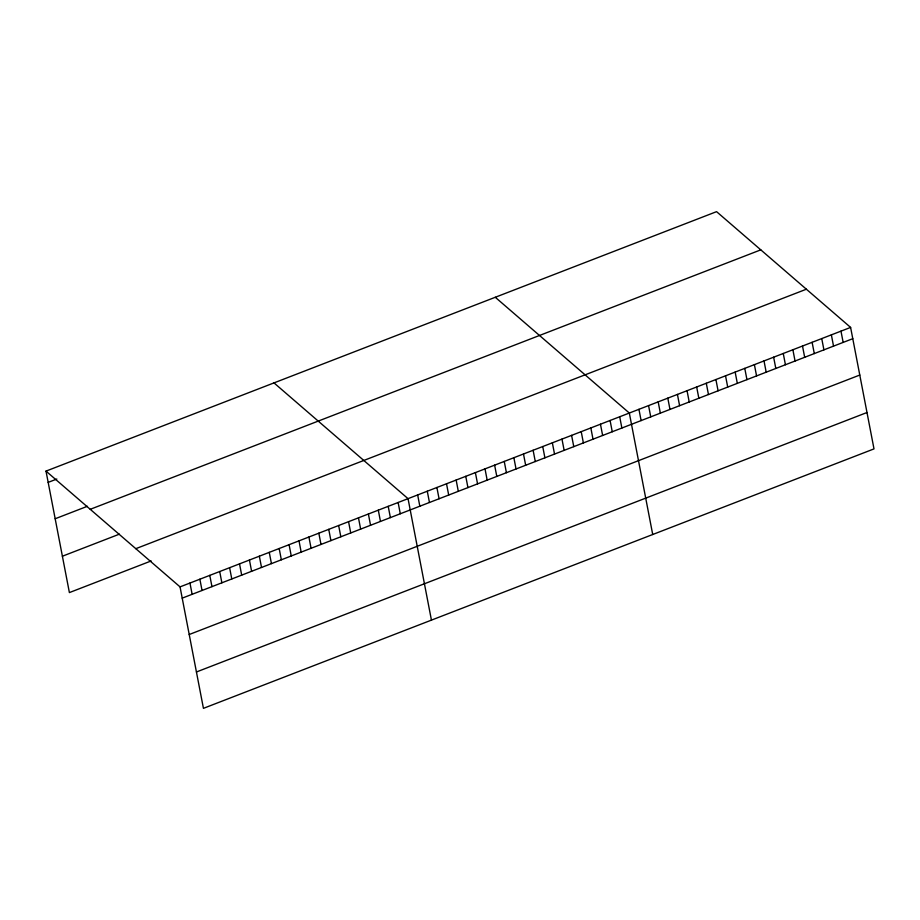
<?xml version="1.0" encoding="UTF-8"?>
<svg xmlns="http://www.w3.org/2000/svg" width="920" height="920" viewBox="0 0 920 920"><rect width="100%" height="100%" fill="white"/><g stroke="black" fill="none" stroke-linecap="round" stroke-linejoin="round"><path stroke-width="1.38" d="M46 471.109L716.565 211.657L850.609 327.416L874 448.891L203.435 708.342L180.044 586.879L46 471.109L69.391 592.583L151.167 560.947M48.173 482.379L56.844 479.032M55.177 518.753L87.388 506.287M90.24 509.312L760.794 249.849M62.387 556.221L119.381 534.163M135.815 548.676L806.369 289.214M180.044 586.879L850.609 327.416M182.217 598.149L852.782 338.686M189.221 634.512L859.786 375.049M196.431 671.98L866.996 412.516M495.27 297.275L629.326 413.034L652.717 534.509M273.987 382.892L408.043 498.663L431.434 620.126M840.983 331.142L843.157 342.412M831.369 334.857L833.531 346.127M821.744 338.583L823.918 349.853M812.119 342.309L814.292 353.579M802.505 346.023L804.678 357.293M792.879 349.749L795.053 361.019M783.265 353.475L785.427 364.745M773.639 357.19L775.813 368.471M764.014 360.916L766.187 372.186M754.4 364.642L756.562 375.912M744.774 368.368L746.948 379.638M735.16 372.082L737.322 383.353M725.535 375.808L727.708 387.078M715.909 379.534L718.083 390.804M706.295 383.249L708.457 394.53M696.67 386.975L698.844 398.245M687.044 390.701L689.218 401.971M677.431 394.427L679.604 405.697M667.805 398.141L669.978 409.411M658.191 401.867L660.353 413.137M648.565 405.593L650.739 416.863M638.94 409.308L641.113 420.589M619.7 416.76L621.874 428.03M610.086 420.486L612.248 431.756M600.461 424.2L602.634 435.47M590.835 427.926L593.009 439.197M581.221 431.652L583.384 442.922M571.596 435.367L573.769 446.648M561.971 439.093L564.144 450.363M552.356 442.819L554.53 454.089M542.731 446.545L544.904 457.815M533.117 450.259L535.279 461.529M523.491 453.985L525.665 465.255M513.866 457.711L516.039 468.981M504.252 461.426L506.414 472.707M494.626 465.152L496.8 476.422M485.012 468.878L487.174 480.148M475.387 472.604L477.56 483.874M465.761 476.318L467.935 487.588M456.147 480.044L458.309 491.315M446.522 483.77L448.695 495.041M436.897 487.485L439.07 498.766M427.282 491.211L429.456 502.481M417.657 494.937L419.83 506.207M398.13 502.492L400.292 513.762M388.217 506.333L390.379 517.603M378.304 510.163L380.466 521.433M368.391 514.004L370.553 525.274M358.478 517.833L360.64 529.103M348.565 521.674L350.727 532.944M338.652 525.504L340.825 536.774M328.739 529.345L330.912 540.615M318.826 533.174L320.999 544.444M308.913 537.015L311.086 548.285M299 540.845L301.173 552.115M289.087 544.686L291.26 555.956M279.174 548.515L281.347 559.785M269.261 552.356L271.434 563.626M259.348 556.186L261.522 567.456M249.435 560.027L251.608 571.297M239.522 563.856L241.695 575.138M229.609 567.697L231.782 578.967M219.696 571.527L221.869 582.808M209.783 575.368L211.956 586.638M199.87 579.197L202.043 590.479M189.957 583.038L192.13 594.308"/></g></svg>
